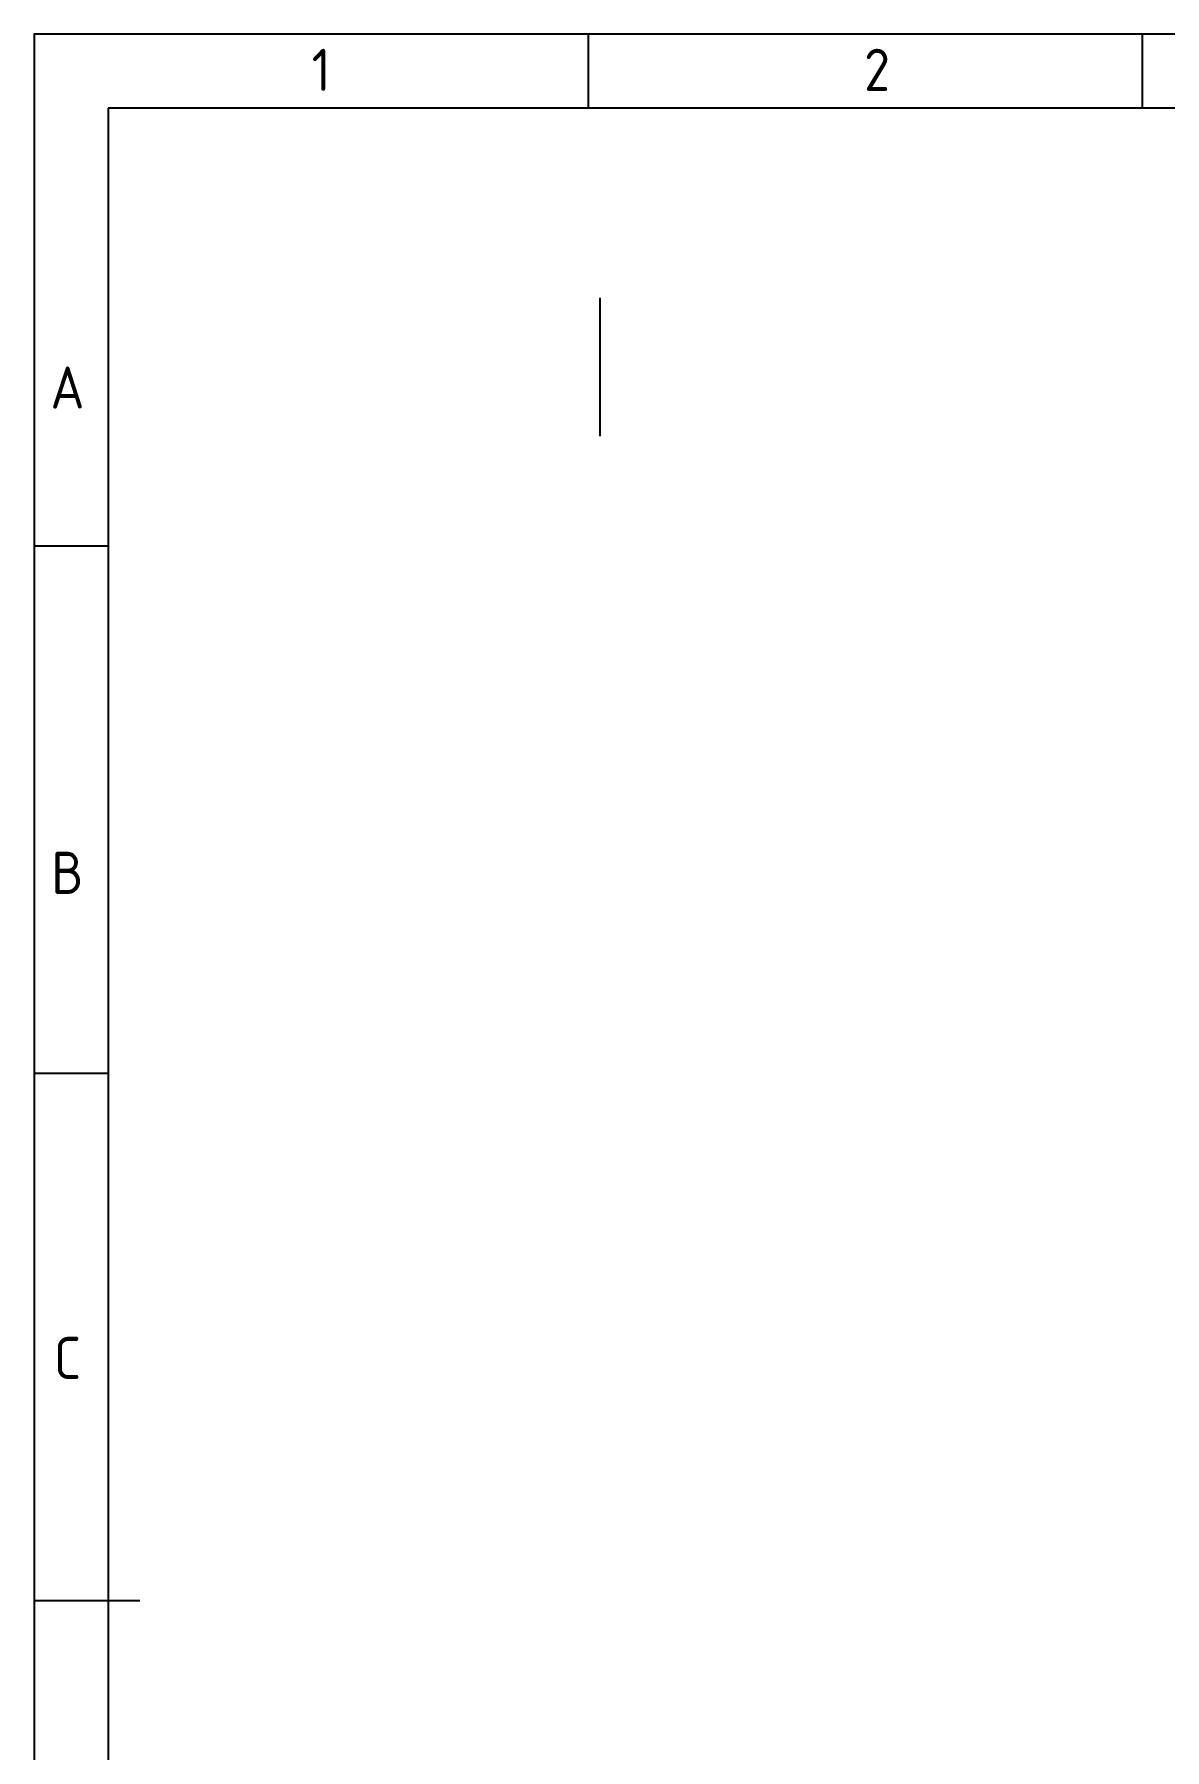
# Model space of a CAD drawing. Header units: inches. Extents: x 32166 to 66782, y 2386 to 7162.
# Drawn here: x 32166 to 32831, y 3219 to 4229 of the extents above; entities that cross this region are included whole.
import ezdxf
from ezdxf.enums import TextEntityAlignment as Align

# ---------------------------------------------------------------- set-up
doc = ezdxf.new("R2010")
doc.units = ezdxf.units.IN
doc.header["$LTSCALE"] = 0.64311
doc.header["$MEASUREMENT"] = 0
doc.layers.get('0').update_dxf_attribs({"linetype": 'CONTINUOUS'})
doc.layers.add('TOPOVERLAY', color=2, linetype='CONTINUOUS')
doc.styles.add('ISO Proportional', font='isocp')

msp = doc.modelspace()

# ---------------------------------------------------------------- linework, layer by layer
for p, q in [((32491.9, 4228.6), (32491.9, 4185.2)), ((32817.7, 4228.6), (32817.7, 4185.2)), ((34728.7, 4185.2), (32209.6, 4185.2)), ((32209.6, 4185.2), (32209.6, 2429.3)), ((32166.2, 3927.7), (32209.6, 3927.7)), ((32166.2, 3617.5), (32209.6, 3617.5)), ((32166.2, 3307.2), (32228.3, 3307.2))]:
    msp.add_line(p, q)
msp.add_lwpolyline([(32166.2, 2385.9), (34772.1, 2385.9), (34772.1, 4228.6), (32166.2, 4228.6)], close=True)
at = {"layer": 'TOPOVERLAY'}
msp.add_line((32498.9, 3992.2), (32498.9, 4073.5), dxfattribs=at)

# ---------------------------------------------------------------- texts
at = {"style": 'ISO Proportional'}
for s, p in [('1', (32334.9, 4207.7)), ('2', (32661.8, 4207.7)), ('A', (32185.7, 4020.8)), ('B', (32185.7, 3735.3)), ('C', (32185.7, 3449.9))]:
    msp.add_text(s, height=24.8, dxfattribs=at).set_placement(p, align=Align.MIDDLE)

doc.saveas('drawing.dxf')
